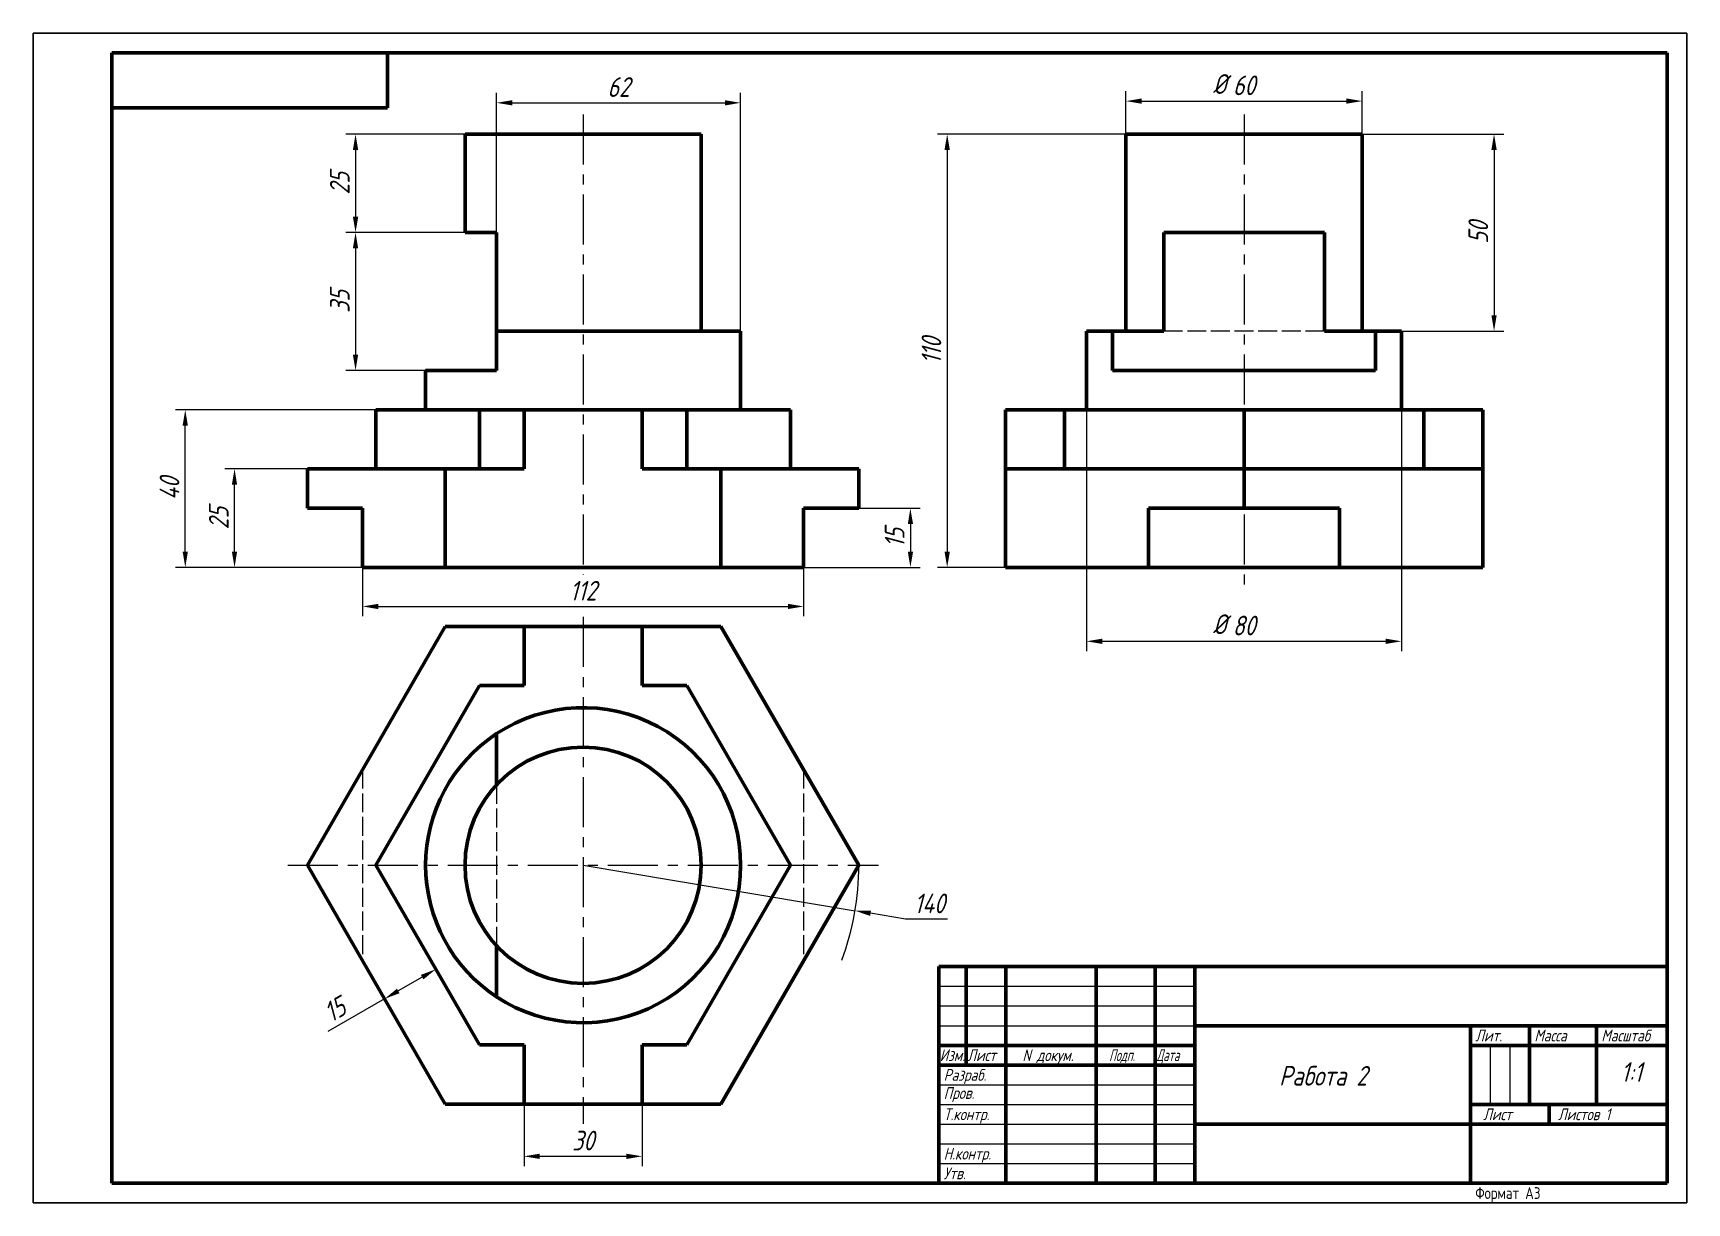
# Model space of a CAD drawing. Header units: millimetres. Extents: x 0 to 420, y 0 to 297.
import ezdxf

# ---------------------------------------------------------------- set-up
doc = ezdxf.new("R2010")
doc.units = ezdxf.units.MM
doc.linetypes.add('ACAD_ISO02W100', pattern=[15, 12, -3])
doc.linetypes.add('осевая', pattern=[50.8, 31.75, -6.35, 6.35, -6.35])
doc.layers.get('0').update_dxf_attribs({"lineweight": 15})
for name, color, linetype, lineweight in [('Осевая', 7, 'осевая', 15), ('Основная', 7, 'Continuous', 60), ('Пунктир', 7, 'ACAD_ISO02W100', 15), ('Размерная', 7, 'Continuous', 18), ('Техт', 7, 'Continuous', 18)]:
    doc.layers.add(name, color=color, linetype=linetype, lineweight=lineweight)
doc.styles.add('ESKD', font='', dxfattribs={"oblique": 15, "height": 4})
doc.styles.get("Standard").update_dxf_attribs({"font": 'GOST_A.TTF', "oblique": 15, "height": 5})
doc.styles.get('ESKD').set_extended_font_data('ESKDW')
doc.dimstyles.new('ESKD', dxfattribs={"dimtxt": 4, "dimasz": 4, "dimexe": 2.5, "dimexo": 0, "dimgap": 1.5, "dimtad": 3, "dimdec": 3, "dimdsep": 46, "dimtxsty": 'Standard', "dimcen": 1.5, "dimdle": 1.25, "dimclrd": 256, "dimclre": 256, "dimclrt": 256, "dimazin": 2, "dimtfac": 0.766667, "dimtdec": 3, "dimtmove": 0, "dimatfit": 3, "dimtvp": 1.5, "dimtolj": 1, "dimtzin": 0, "dimlwd": -1, "dimlwe": -1, "dimarcsym": 0})

# ---------------------------------------------------------------- blocks, each defined once
blk = doc.blocks.new('*D1')
at = {"layer": 'DEFPOINTS', "color": 0, "ltscale": 0.4, "transparency": 16777216}
for p in [(124.69, 25.11), (154.69, 25.11), (154.69, 11.83)]:
    blk.add_point(p, dxfattribs=at)
at = {"layer": 'Размерная', "ltscale": 0.4, "transparency": 16777216}
for p, q in [((124.69, 25.11), (124.69, 9.33)), ((154.69, 25.11), (154.69, 9.33)), ((128.69, 11.83), (150.69, 11.83))]:
    blk.add_line(p, q, dxfattribs=at)
for points in [[(128.69, 12.49), (128.69, 11.16), (124.69, 11.83)], [(150.69, 12.49), (150.69, 11.16), (154.69, 11.83)]]:
    blk.add_solid(points, dxfattribs=at)
at = {"layer": 'Размерная', "ltscale": 0.4, "transparency": 16777216, "insert": (139.69, 15.83), "char_height": 5, "attachment_point": 5}
blk.add_mtext('\\A1;30', dxfattribs=at)
blk = doc.blocks.new('*D2')
at = {"layer": 'DEFPOINTS', "color": 0, "ltscale": 0.4, "transparency": 16777216}
for p in [(100.18, 62.92), (87.19, 55.42), (89.27, 51.81)]:
    blk.add_point(p, dxfattribs=at)
at = {"layer": 'Размерная', "ltscale": 0.4, "transparency": 16777216}
for p, q in [((100.18, 62.92), (103.51, 57.15)), ((87.19, 55.42), (90.52, 49.65)), ((98.8, 57.31), (92.74, 53.81)), ((89.27, 51.81), (74.88, 43.5))]:
    blk.add_line(p, q, dxfattribs=at)
for points in [[(98.47, 57.89), (99.13, 56.74), (102.26, 59.31)], [(92.4, 54.39), (93.07, 53.24), (89.27, 51.81)]]:
    blk.add_solid(points, dxfattribs=at)
at = {"layer": 'Размерная', "ltscale": 0.4, "transparency": 16777216, "insert": (76.61, 49.12), "char_height": 5, "attachment_point": 5, "rotation": 30}
blk.add_mtext('\\A1;15', dxfattribs=at)
blk = doc.blocks.new('*D3')
at = {"layer": 'DEFPOINTS', "color": 0, "ltscale": 0.4, "transparency": 16777216}
for p in [(337.53, 279.73), (277.53, 271.35), (337.53, 271.35)]:
    blk.add_point(p, dxfattribs=at)
at = {"layer": 'Размерная', "ltscale": 0.4, "transparency": 16777216}
for p, q in [((277.53, 271.35), (277.53, 282.23)), ((337.53, 271.35), (337.53, 282.23)), ((281.53, 279.73), (333.53, 279.73))]:
    blk.add_line(p, q, dxfattribs=at)
for points in [[(281.53, 280.4), (281.53, 279.07), (277.53, 279.73)], [(333.53, 280.4), (333.53, 279.07), (337.53, 279.73)]]:
    blk.add_solid(points, dxfattribs=at)
at = {"layer": 'Размерная', "ltscale": 0.4, "transparency": 16777216, "insert": (307.53, 283.73), "char_height": 5, "attachment_point": 5}
blk.add_mtext('\\A1;60', dxfattribs=at)
blk = doc.blocks.new('*D4')
at = {"layer": 'DEFPOINTS', "color": 0, "ltscale": 0.4, "transparency": 16777216}
for p in [(179.69, 279.3), (117.69, 246.35), (179.69, 221.35)]:
    blk.add_point(p, dxfattribs=at)
at = {"layer": 'Размерная', "ltscale": 0.4, "transparency": 16777216}
for p, q in [((117.69, 246.35), (117.69, 281.8)), ((179.69, 221.35), (179.69, 281.8)), ((121.69, 279.3), (175.69, 279.3))]:
    blk.add_line(p, q, dxfattribs=at)
for points in [[(121.69, 279.96), (121.69, 278.63), (117.69, 279.3)], [(175.69, 279.96), (175.69, 278.63), (179.69, 279.3)]]:
    blk.add_solid(points, dxfattribs=at)
at = {"layer": 'Размерная', "ltscale": 0.4, "transparency": 16777216, "insert": (148.69, 283.3), "char_height": 5, "attachment_point": 5}
blk.add_mtext('\\A1;62', dxfattribs=at)
blk = doc.blocks.new('*D5')
at = {"layer": 'DEFPOINTS', "color": 0, "ltscale": 0.4, "transparency": 16777216}
for p in [(109.69, 271.35), (81.89, 246.35), (109.69, 246.35)]:
    blk.add_point(p, dxfattribs=at)
at = {"layer": 'Размерная', "ltscale": 0.4, "transparency": 16777216}
for p, q in [((109.69, 271.35), (79.39, 271.35)), ((81.89, 267.35), (81.89, 250.35)), ((109.69, 246.35), (79.39, 246.35))]:
    blk.add_line(p, q, dxfattribs=at)
for points in [[(81.22, 267.35), (82.56, 267.35), (81.89, 271.35)], [(81.22, 250.35), (82.56, 250.35), (81.89, 246.35)]]:
    blk.add_solid(points, dxfattribs=at)
at = {"layer": 'Размерная', "ltscale": 0.4, "transparency": 16777216, "insert": (77.89, 258.85), "char_height": 5, "attachment_point": 5, "rotation": 90}
blk.add_mtext('\\A1;25', dxfattribs=at)
blk = doc.blocks.new('*D6')
at = {"layer": 'DEFPOINTS', "color": 0, "ltscale": 0.4, "transparency": 16777216}
for p in [(109.69, 246.35), (81.89, 211.35), (99.69, 211.35)]:
    blk.add_point(p, dxfattribs=at)
at = {"layer": 'Размерная', "ltscale": 0.4, "transparency": 16777216}
for p, q in [((109.69, 246.35), (79.39, 246.35)), ((81.89, 242.35), (81.89, 215.35)), ((99.69, 211.35), (79.39, 211.35))]:
    blk.add_line(p, q, dxfattribs=at)
for points in [[(81.22, 242.35), (82.56, 242.35), (81.89, 246.35)], [(81.22, 215.35), (82.56, 215.35), (81.89, 211.35)]]:
    blk.add_solid(points, dxfattribs=at)
at = {"layer": 'Размерная', "ltscale": 0.4, "transparency": 16777216, "insert": (77.89, 228.85), "char_height": 5, "attachment_point": 5, "rotation": 90}
blk.add_mtext('\\A1;35', dxfattribs=at)
blk = doc.blocks.new('*D7')
at = {"layer": 'DEFPOINTS', "color": 0, "ltscale": 0.4, "transparency": 16777216}
for p in [(267.53, 221.35), (347.53, 221.35), (347.53, 142.58)]:
    blk.add_point(p, dxfattribs=at)
at = {"layer": 'Размерная', "ltscale": 0.4, "transparency": 16777216}
for p, q in [((267.53, 221.35), (267.53, 140.08)), ((347.53, 221.35), (347.53, 140.08)), ((271.53, 142.58), (343.53, 142.58))]:
    blk.add_line(p, q, dxfattribs=at)
for points in [[(271.53, 143.25), (271.53, 141.92), (267.53, 142.58)], [(343.53, 143.25), (343.53, 141.92), (347.53, 142.58)]]:
    blk.add_solid(points, dxfattribs=at)
at = {"layer": 'Размерная', "ltscale": 0.4, "transparency": 16777216, "insert": (307.53, 146.58), "char_height": 5, "attachment_point": 5}
blk.add_mtext('\\A1;80', dxfattribs=at)
blk = doc.blocks.new('*D8')
at = {"layer": 'DEFPOINTS', "color": 0, "ltscale": 0.4, "transparency": 16777216}
for p in [(337.53, 271.35), (347.53, 221.35), (371.02, 221.35)]:
    blk.add_point(p, dxfattribs=at)
at = {"layer": 'Размерная', "ltscale": 0.4, "transparency": 16777216}
for p, q in [((337.53, 271.35), (373.52, 271.35)), ((371.02, 267.35), (371.02, 225.35)), ((347.53, 221.35), (373.52, 221.35))]:
    blk.add_line(p, q, dxfattribs=at)
for points in [[(370.35, 267.35), (371.69, 267.35), (371.02, 271.35)], [(370.35, 225.35), (371.69, 225.35), (371.02, 221.35)]]:
    blk.add_solid(points, dxfattribs=at)
at = {"layer": 'Размерная', "ltscale": 0.4, "transparency": 16777216, "insert": (367.02, 246.35), "char_height": 5, "attachment_point": 5, "rotation": 90}
blk.add_mtext('\\A1;50', dxfattribs=at)
blk = doc.blocks.new('*D9')
at = {"layer": 'DEFPOINTS', "color": 0, "ltscale": 0.4, "transparency": 16777216}
for p in [(277.53, 271.35), (232.14, 161.35), (246.91, 161.35)]:
    blk.add_point(p, dxfattribs=at)
at = {"layer": 'Размерная', "ltscale": 0.4, "transparency": 16777216}
for p, q in [((277.53, 271.35), (229.64, 271.35)), ((232.14, 267.35), (232.14, 165.35)), ((246.91, 161.35), (229.64, 161.35))]:
    blk.add_line(p, q, dxfattribs=at)
for points in [[(231.47, 267.35), (232.81, 267.35), (232.14, 271.35)], [(231.47, 165.35), (232.81, 165.35), (232.14, 161.35)]]:
    blk.add_solid(points, dxfattribs=at)
at = {"layer": 'Размерная', "ltscale": 0.4, "transparency": 16777216, "insert": (228.14, 216.35), "char_height": 5, "attachment_point": 5, "rotation": 90}
blk.add_mtext('\\A1;110', dxfattribs=at)
blk = doc.blocks.new('*D10')
at = {"layer": 'DEFPOINTS', "color": 0, "ltscale": 0.4, "transparency": 16777216}
for p in [(51.16, 186.35), (69.69, 186.35), (83.69, 161.35)]:
    blk.add_point(p, dxfattribs=at)
at = {"layer": 'Размерная', "ltscale": 0.4, "transparency": 16777216}
for p, q in [((69.69, 186.35), (48.66, 186.35)), ((51.16, 165.35), (51.16, 182.35)), ((83.69, 161.35), (48.66, 161.35))]:
    blk.add_line(p, q, dxfattribs=at)
for points in [[(50.49, 182.35), (51.82, 182.35), (51.16, 186.35)], [(50.49, 165.35), (51.82, 165.35), (51.16, 161.35)]]:
    blk.add_solid(points, dxfattribs=at)
at = {"layer": 'Размерная', "ltscale": 0.4, "transparency": 16777216, "insert": (47.16, 173.85), "char_height": 5, "attachment_point": 5, "rotation": 90}
blk.add_mtext('\\A1;25', dxfattribs=at)
blk = doc.blocks.new('*D11')
at = {"layer": 'DEFPOINTS', "color": 0, "ltscale": 0.4, "transparency": 16777216}
for p in [(38.65, 201.35), (87.01, 201.35), (83.69, 161.35)]:
    blk.add_point(p, dxfattribs=at)
at = {"layer": 'Размерная', "ltscale": 0.4, "transparency": 16777216}
for p, q in [((87.01, 201.35), (36.15, 201.35)), ((38.65, 165.35), (38.65, 197.35)), ((83.69, 161.35), (36.15, 161.35))]:
    blk.add_line(p, q, dxfattribs=at)
for points in [[(37.98, 197.35), (39.31, 197.35), (38.65, 201.35)], [(37.98, 165.35), (39.31, 165.35), (38.65, 161.35)]]:
    blk.add_solid(points, dxfattribs=at)
at = {"layer": 'Размерная', "ltscale": 0.4, "transparency": 16777216, "insert": (34.65, 181.35), "char_height": 5, "attachment_point": 5, "rotation": 90}
blk.add_mtext('\\A1;40', dxfattribs=at)
blk = doc.blocks.new('*D12')
at = {"layer": 'DEFPOINTS', "color": 0, "ltscale": 0.4, "transparency": 16777216}
for p in [(209.69, 176.35), (195.69, 161.35), (222.8, 161.35)]:
    blk.add_point(p, dxfattribs=at)
at = {"layer": 'Размерная', "ltscale": 0.4, "transparency": 16777216}
for p, q in [((209.69, 176.35), (225.3, 176.35)), ((222.8, 172.35), (222.8, 165.35)), ((195.69, 161.35), (225.3, 161.35))]:
    blk.add_line(p, q, dxfattribs=at)
for points in [[(222.14, 172.35), (223.47, 172.35), (222.8, 176.35)], [(222.14, 165.35), (223.47, 165.35), (222.8, 161.35)]]:
    blk.add_solid(points, dxfattribs=at)
at = {"layer": 'Размерная', "ltscale": 0.4, "transparency": 16777216, "insert": (218.8, 168.85), "char_height": 5, "attachment_point": 5, "rotation": 90}
blk.add_mtext('\\A1;15', dxfattribs=at)
blk = doc.blocks.new('*D13')
at = {"layer": 'DEFPOINTS', "color": 0, "ltscale": 0.4, "transparency": 16777216}
for p in [(83.69, 161.35), (195.69, 161.35), (195.69, 151.43)]:
    blk.add_point(p, dxfattribs=at)
at = {"layer": 'Размерная', "ltscale": 0.4, "transparency": 16777216}
for p, q in [((83.69, 161.35), (83.69, 148.93)), ((195.69, 161.35), (195.69, 148.93)), ((87.69, 151.43), (191.69, 151.43))]:
    blk.add_line(p, q, dxfattribs=at)
for points in [[(87.69, 152.1), (87.69, 150.76), (83.69, 151.43)], [(191.69, 152.1), (191.69, 150.76), (195.69, 151.43)]]:
    blk.add_solid(points, dxfattribs=at)
at = {"layer": 'Размерная', "ltscale": 0.4, "transparency": 16777216, "insert": (139.69, 155.43), "char_height": 5, "attachment_point": 5}
blk.add_mtext('\\A1;112', dxfattribs=at)

msp = doc.modelspace()

# ---------------------------------------------------------------- linework, layer by layer
for p, q in [((230, 55), (295, 55)), ((230, 50), (295, 50)), ((230, 45), (295, 45)), ((370, 40), (370, 25)), ((370, 40), (370, 25)), ((375, 40), (375, 25)), ((375, 40), (375, 25)), ((230, 30), (295, 30)), ((230, 25), (295, 25)), ((230, 20), (295, 20)), ((230, 15), (295, 15)), ((230, 10), (295, 10))]:
    msp.add_line(p, q)
at = {"layer": 'DEFPOINTS'}
for p, q in [((0, 297), (420, 297)), ((0, 0), (0, 297)), ((420, 297), (420, 0)), ((420, 0), (0, 0))]:
    msp.add_line(p, q, dxfattribs=at)
at = {"layer": 'Осевая', "ltscale": 0.4}
for p, q in [((139.6901, 276.353), (139.6901, 159.491)), ((307.532, 276.353), (307.532, 156.353)), ((139.6901, 148.7602), (139.6901, 20.1095)), ((64.6901, 85.7312), (214.6901, 85.7312))]:
    msp.add_line(p, q, dxfattribs=at)
at = {"layer": 'Основная', "ltscale": 10}
for p, q in [((20, 5), (20, 292)), ((20, 292), (415, 292)), ((415, 292), (415, 5)), ((230, 5), (230, 60)), ((230, 60), (415, 60)), ((237, 60), (237, 35)), ((247, 60), (247, 5)), ((270, 5), (270, 60)), ((285, 60), (285, 5)), ((295, 5), (295, 60)), ((295, 45), (415, 45)), ((365, 45), (365, 5)), ((380, 45), (380, 25)), ((397, 45), (397, 25)), ((230, 40), (295, 40)), ((365, 40), (415, 40)), ((230, 35), (295, 35)), ((365, 25), (415, 25)), ((385, 24.9639), (385, 19.9639)), ((295, 20), (415, 20)), ((415, 5), (20, 5))]:
    msp.add_line(p, q, dxfattribs=at)
at = {"layer": 'Основная', "ltscale": 0.5}
for p, q in [((90, 292), (90, 278)), ((90, 278), (20, 278))]:
    msp.add_line(p, q, dxfattribs=at)
at = {"layer": 'Основная'}
for p, q in [((109.6901, 271.353), (169.6901, 271.353)), ((109.6901, 246.353), (109.6901, 271.353)), ((169.6901, 221.353), (169.6901, 271.353)), ((277.532, 271.353), (337.532, 271.353)), ((277.532, 221.353), (277.532, 271.353)), ((337.532, 221.353), (337.532, 271.353)), ((109.6901, 246.353), (117.6901, 246.353)), ((117.6901, 221.353), (117.6901, 246.353)), ((287.1359, 221.353), (287.1359, 246.353)), ((287.1359, 246.353), (327.9281, 246.353)), ((327.9281, 221.353), (327.9281, 246.353)), ((179.6901, 221.353), (117.6901, 221.353)), ((117.6901, 221.353), (117.6901, 211.353)), ((179.6901, 221.353), (179.6901, 201.353)), ((267.532, 221.353), (267.532, 201.353)), ((274.1254, 221.353), (267.532, 221.353)), ((274.1254, 221.353), (287.1359, 221.353)), ((274.1254, 221.353), (274.1254, 211.353)), ((327.9281, 221.353), (340.9386, 221.353)), ((347.532, 221.353), (340.9386, 221.353)), ((340.9386, 221.353), (340.9386, 211.353)), ((347.532, 221.353), (347.532, 201.353)), ((99.6901, 211.353), (99.6901, 201.353)), ((117.6901, 211.353), (99.6901, 211.353)), ((340.9386, 211.353), (274.1254, 211.353)), ((87.0106, 201.353), (87.0106, 186.353)), ((192.3696, 201.353), (87.0106, 201.353)), ((113.3503, 201.353), (113.3503, 186.353)), ((124.6901, 186.353), (124.6901, 201.353)), ((154.6901, 186.353), (154.6901, 201.353)), ((166.0298, 201.353), (166.0298, 186.353)), ((192.3696, 201.353), (192.3696, 186.353)), ((246.9102, 201.353), (246.9102, 161.353)), ((368.1538, 201.353), (246.9102, 201.353)), ((261.9102, 201.353), (261.9102, 186.353)), ((307.532, 201.353), (307.532, 186.353)), ((353.1538, 201.353), (353.1538, 186.353)), ((368.1538, 201.353), (368.1538, 161.353)), ((69.6901, 186.353), (69.6901, 176.353)), ((124.6901, 186.353), (69.6901, 186.353)), ((104.6901, 186.353), (104.6901, 161.353)), ((209.6901, 186.353), (154.6901, 186.353)), ((174.6901, 186.353), (174.6901, 161.353)), ((209.6901, 186.353), (209.6901, 176.353)), ((307.532, 186.353), (246.9102, 186.353)), ((307.532, 186.353), (307.532, 176.353)), ((368.1538, 186.353), (307.532, 186.353)), ((83.6901, 176.353), (69.6901, 176.353)), ((83.6901, 161.353), (83.6901, 176.353)), ((209.6901, 176.353), (195.6901, 176.353)), ((195.6901, 176.353), (195.6901, 161.353)), ((283.2833, 176.353), (283.2833, 161.353)), ((307.532, 176.353), (283.2833, 176.353)), ((331.7807, 176.353), (307.532, 176.353)), ((331.7807, 161.353), (331.7807, 176.353)), ((104.6901, 161.353), (83.6901, 161.353)), ((174.6901, 161.353), (104.6901, 161.353)), ((195.6901, 161.353), (174.6901, 161.353)), ((368.1538, 161.353), (246.9102, 161.353)), ((69.6901, 85.7312), (104.6901, 146.353)), ((104.6901, 146.353), (124.6901, 146.353)), ((124.6901, 131.353), (124.6901, 146.353)), ((124.6901, 146.353), (154.6901, 146.353)), ((154.6901, 146.353), (174.6901, 146.353)), ((154.6901, 146.353), (154.6901, 131.353)), ((174.6901, 146.353), (209.6901, 85.7312)), ((87.0106, 85.7312), (113.3503, 131.353)), ((113.3503, 131.353), (124.6901, 131.353)), ((154.6901, 131.353), (166.0298, 131.353)), ((166.0298, 131.353), (192.3696, 85.7312)), ((117.6901, 119.1378), (117.6901, 106.1273)), ((104.6901, 25.1095), (69.6901, 85.7312)), ((113.3503, 40.1095), (87.0106, 85.7312)), ((192.3696, 85.7312), (166.0298, 40.1095)), ((209.6901, 85.7312), (174.6901, 25.1095)), ((117.6901, 65.3352), (117.6901, 52.3247)), ((124.6901, 40.1095), (113.3503, 40.1095)), ((124.6901, 25.1095), (124.6901, 40.1095)), ((166.0298, 40.1095), (154.6901, 40.1095)), ((154.6901, 40.1095), (154.6901, 25.1095)), ((124.6901, 25.1095), (104.6901, 25.1095)), ((154.6901, 25.1095), (124.6901, 25.1095)), ((174.6901, 25.1095), (154.6901, 25.1095))]:
    msp.add_line(p, q, dxfattribs=at)
msp.add_circle((139.6901, 85.7312), 30, dxfattribs=at)
for start, end in [(0, 123.367013), (123.367013, 236.632987), (236.632987, 0)]:
    msp.add_arc((139.6901, 85.7312), 40, start, end, dxfattribs=at)
at = {"layer": 'Пунктир', "ltscale": 0.4}
for p, q in [((327.9281, 221.353), (287.1359, 221.353)), ((83.6901, 109.98), (83.6901, 61.4825)), ((195.6901, 109.98), (195.6901, 61.4825)), ((117.6901, 106.1273), (117.6901, 65.3352))]:
    msp.add_line(p, q, dxfattribs=at)
at = {"layer": 'Размерная', "ltscale": 0.4}
for p, q in [((139.6901, 85.7312), (208.7309, 74.1829)), ((221.5528, 72.0382), (212.6761, 73.523)), ((232.2497, 72.0382), (221.5528, 72.0382))]:
    msp.add_line(p, q, dxfattribs=at)
msp.add_arc((139.6901, 85.7312), 70, 339.833243, 0, dxfattribs=at)
msp.add_solid([(212.7861, 74.1805), (212.5661, 72.8655), (208.7309, 74.1829)], dxfattribs=at)

# ---------------------------------------------------------------- texts
at = {"layer": 'Размерная', "char_height": 5, "attachment_point": 5, "style": 'ESKD'}
for insert in [(301.3575, 284.0638), (301.3575, 146.9148)]:
    msp.add_mtext('\\A1;%%c', dxfattribs=dict(at, insert=insert))
at = {"layer": 'Размерная', "ltscale": 0.4, "insert": (227.6512, 76.0382), "char_height": 5, "attachment_point": 5}
msp.add_mtext('\\A1;140', dxfattribs=at)
at = {"layer": 'Техт', "oblique": 15}
for s, height, p in [('Лит.', 3, (366.2551, 41)), ('Масса', 3, (381.2551, 41)), ('Масштаб', 3, (398.2551, 41)), ('Изм.', 3, (230.2551, 36)), ('Лист', 3, (237.2551, 36)), ('N докум.', 3, (251.2551, 36)), ('Разраб.', 3, (231.2551, 31)), ('Работа 2', 5, (316.4263, 29.7789)), ('1:1', 5, (403.2273, 30.7219)), ('Пров.', 3, (231.2551, 26.3971)), ('Т.контр.', 3, (231.2551, 21)), ('Лист', 3, (368.2551, 21)), ('Листов 1', 3, (387.2551, 21)), ('Н.контр.', 3, (231.2551, 11)), ('Утв.', 3, (231.2551, 6))]:
    msp.add_text(s, height=height, dxfattribs=at).set_placement(p)
at = {"layer": 'Техт', "oblique": 15, "width": 0.8}
for s, p in [('Подп.', (273.2551, 36)), ('Дата', (285.2551, 36))]:
    msp.add_text(s, height=3, dxfattribs=at).set_placement(p)
at = {"layer": 'Техт'}
msp.add_text('Формат А3', height=3, dxfattribs=at).set_placement((366.2551, 1))

# ---------------------------------------------------------------- dimensions: what is measured, and where the dimension line sits
at = {"layer": 'Размерная', "ltscale": 0.4}
for base, p1, p2, picture, middle in [((179.6901, 279.2967), (117.6901, 246.353), (179.6901, 221.353), '*D4', (148.6901, 283.2967)), ((337.532, 279.7326), (277.532, 271.353), (337.532, 271.353), '*D3', (307.532, 283.7326)), ((347.532, 142.5836), (267.532, 221.353), (347.532, 221.353), '*D7', (307.532, 146.5836)), ((195.6901, 151.4284), (83.6901, 161.353), (195.6901, 161.353), '*D13', (139.6901, 155.4284)), ((154.6901, 11.8257), (124.6901, 25.1095), (154.6901, 25.1095), '*D1', (139.6901, 15.8257))]:
    dim = msp.add_linear_dim(base=base, p1=p1, p2=p2, dimstyle='ESKD', dxfattribs=at)
    dim.commit()
    dim.dimension.update_dxf_attribs({"geometry": picture, "text_midpoint": middle})
for base, p1, p2, picture, middle in [((81.8909, 246.353), (109.6901, 271.353), (109.6901, 246.353), '*D5', (77.8909, 258.853)), ((232.14, 161.353), (277.532, 271.353), (246.9102, 161.353), '*D9', (228.14, 216.353)), ((371.0211, 221.353), (337.532, 271.353), (347.532, 221.353), '*D8', (367.0211, 246.353)), ((81.8909, 211.353), (109.6901, 246.353), (99.6901, 211.353), '*D6', (77.8909, 228.853)), ((38.6481, 201.353), (83.6901, 161.353), (87.0106, 201.353), '*D11', (34.6481, 181.353)), ((51.1568, 186.353), (83.6901, 161.353), (69.6901, 186.353), '*D10', (47.1568, 173.853)), ((222.8029, 161.353), (209.6901, 176.353), (195.6901, 161.353), '*D12', (218.8029, 168.853))]:
    dim = msp.add_linear_dim(base=base, p1=p1, p2=p2, angle=90, dimstyle='ESKD', dxfattribs=at)
    dim.commit()
    dim.dimension.update_dxf_attribs({"geometry": picture, "text_midpoint": middle})
dim = msp.add_linear_dim(base=(89.2723, 51.8139), p1=(100.1804, 62.9204), p2=(87.1901, 55.4204), angle=210, dimstyle='ESKD', dxfattribs=at)
dim.commit()
dim.dimension.update_dxf_attribs({"geometry": '*D2', "text_midpoint": (78.6107, 45.6584), "dimtype": 161})

doc.saveas('drawing.dxf')
